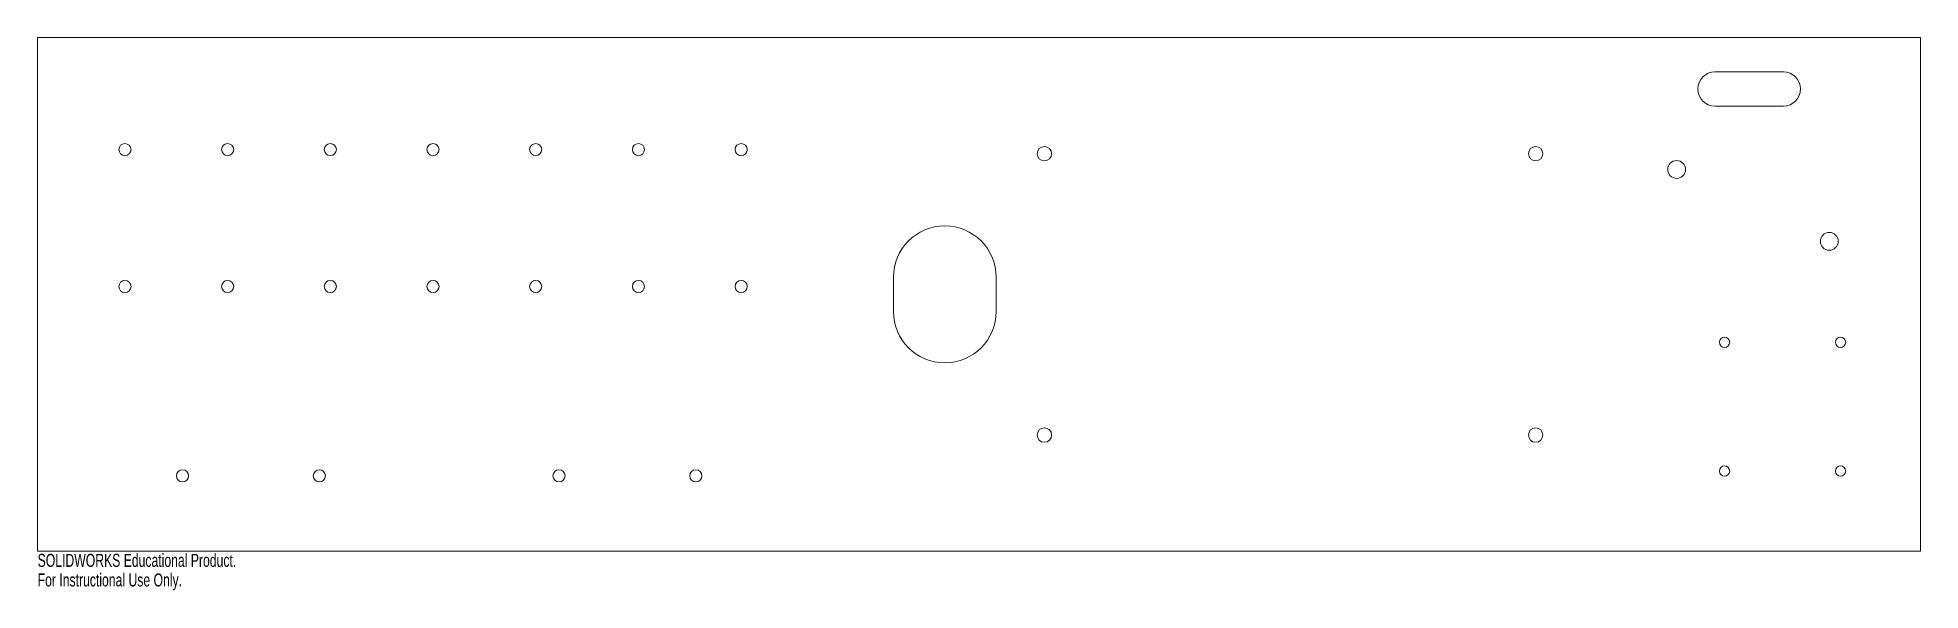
# Model space of a CAD drawing. Header units: inches. Extents: x -5.8 to 21.8, y -4.3 to 3.8.
import ezdxf

# ---------------------------------------------------------------- set-up
doc = ezdxf.new("R2010")
doc.units = ezdxf.units.IN
doc.header["$MEASUREMENT"] = 0
doc.styles.add('SLDTEXTSTYLE0', font='TXT', dxfattribs={"width": 0.7})

msp = doc.modelspace()

# ---------------------------------------------------------------- linework, layer by layer
at = {"color": 7, "linetype": 'Continuous', "lineweight": 15}
for p, q in [((21.75, 3.75), (-5.75, 3.75)), ((-5.75, 3.75), (-5.75, -3.75)), ((21.75, -3.75), (21.75, 3.75)), ((18.75, 3.25), (19.75, 3.25)), ((19.75, 2.75), (18.75, 2.75)), ((6.75, -0.25), (6.75, 0.25)), ((8.25, 0.25), (8.25, -0.25)), ((-5.75, -3.75), (21.75, -3.75))]:
    msp.add_line(p, q, dxfattribs=at)
for centre, radius in [((-4.475, 2.115), 0.0885), ((-2.975, 2.115), 0.0885), ((-1.475, 2.115), 0.0885), ((0.025, 2.115), 0.0885), ((1.525, 2.115), 0.0885), ((3.025, 2.115), 0.0885), ((4.525, 2.115), 0.0885), ((8.955, 2.055), 0.105), ((16.131, 2.055), 0.105), ((18.19, 1.825), 0.13), ((20.42, 0.775), 0.13), ((-4.475, 0.115), 0.0885), ((-2.975, 0.115), 0.0885), ((-1.475, 0.115), 0.0885), ((0.025, 0.115), 0.0885), ((1.525, 0.115), 0.0885), ((3.025, 0.115), 0.0885), ((4.525, 0.115), 0.0885), ((18.89, -0.7), 0.075), ((20.585, -0.7), 0.075), ((8.955, -2.055), 0.105), ((16.131, -2.055), 0.105), ((-3.635, -2.65), 0.0885), ((-1.635, -2.65), 0.0885), ((1.865, -2.65), 0.0885), ((3.865, -2.65), 0.0885), ((18.89, -2.58), 0.075), ((20.585, -2.58), 0.075)]:
    msp.add_circle(centre, radius, dxfattribs=at)
for centre, radius, start, end in [((18.75, 3), 0.25, 90, 270), ((19.75, 3), 0.25, 270, 90), ((7.5, 0.25), 0.75, 0, 180), ((7.5, -0.25), 0.75, 180, 0)]:
    msp.add_arc(centre, radius, start, end, dxfattribs=at)

# ---------------------------------------------------------------- texts
at = {"color": 7, "linetype": 'Continuous', "char_height": 0.1903, "attachment_point": 1, "style": 'SLDTEXTSTYLE0'}
for s, insert in [('SOLIDWORKS Educational Product.', (-5.75, -3.79)), ('For Instructional Use Only.', (-5.75, -4.076))]:
    msp.add_mtext(s, dxfattribs=dict(at, insert=insert))

doc.saveas('drawing.dxf')
